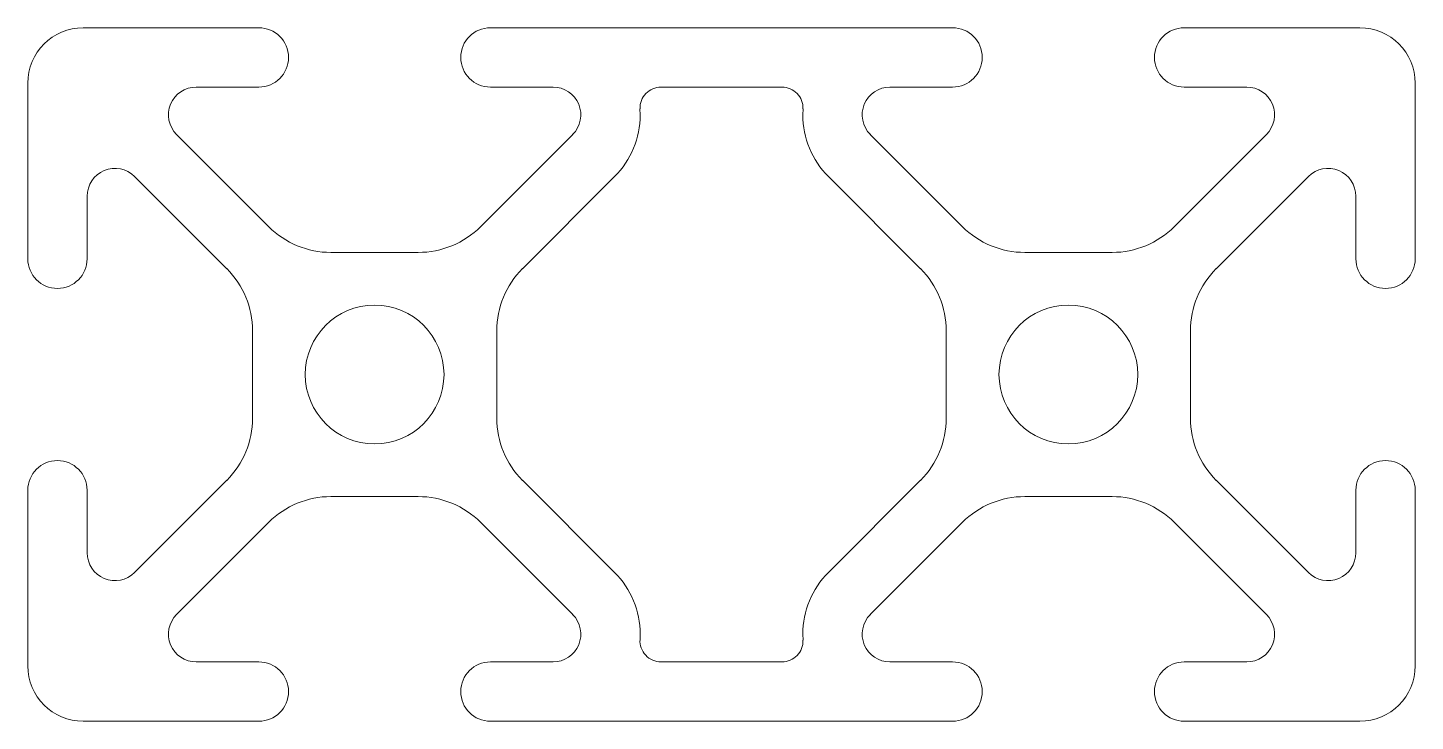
# Model space of a CAD drawing. Header units: millimetres. Extents: x -25 to 25, y -12.5 to 12.5.
import ezdxf

# ---------------------------------------------------------------- set-up
doc = ezdxf.new("R2010")
doc.units = ezdxf.units.MM

msp = doc.modelspace()

# ---------------------------------------------------------------- linework, layer by layer
at = {"color": 7, "linetype": 'Continuous', "lineweight": 15}
for p, q in [((-16.673, 12.5), (-23, 12.5)), ((8.327, 12.5), (-8.327, 12.5)), ((16.673, 12.5), (23, 12.5)), ((-25, 10.5), (-25, 4.173)), ((-18.928, 10.36), (-16.673, 10.36)), ((-8.327, 10.36), (-6.072, 10.36)), ((-2.177, 10.36), (2.177, 10.36)), ((8.327, 10.36), (6.072, 10.36)), ((18.928, 10.36), (16.673, 10.36)), ((25, 10.5), (25, 4.173)), ((-2.937, 9.576), (-2.93, 9.358)), ((2.937, 9.576), (2.93, 9.358)), ((-16.315, 5.328), (-19.637, 8.65)), ((-5.363, 8.65), (-8.685, 5.328)), ((5.363, 8.65), (8.685, 5.328)), ((16.315, 5.328), (19.637, 8.65)), ((-21.15, 7.137), (-17.828, 3.815)), ((-7.172, 3.815), (-3.85, 7.137)), ((7.172, 3.815), (3.85, 7.137)), ((21.15, 7.137), (17.828, 3.815)), ((-22.86, 4.173), (-22.86, 6.428)), ((22.86, 4.173), (22.86, 6.428)), ((-10.926, 4.4), (-14.074, 4.4)), ((10.926, 4.4), (14.074, 4.4)), ((-16.9, 1.574), (-16.9, -1.574)), ((-8.1, -1.574), (-8.1, 1.574)), ((8.1, -1.574), (8.1, 1.574)), ((16.9, 1.574), (16.9, -1.574)), ((-17.828, -3.815), (-21.15, -7.137)), ((-3.85, -7.137), (-7.172, -3.815)), ((3.85, -7.137), (7.172, -3.815)), ((17.828, -3.815), (21.15, -7.137)), ((-25, -4.173), (-25, -10.5)), ((-22.86, -6.428), (-22.86, -4.173)), ((-14.074, -4.4), (-10.926, -4.4)), ((14.074, -4.4), (10.926, -4.4)), ((22.86, -6.428), (22.86, -4.173)), ((25, -4.173), (25, -10.5)), ((-19.637, -8.65), (-16.315, -5.328)), ((-8.685, -5.328), (-5.363, -8.65)), ((8.685, -5.328), (5.363, -8.65)), ((19.637, -8.65), (16.315, -5.328)), ((-2.93, -9.358), (-2.936, -9.553)), ((2.93, -9.358), (2.937, -9.576)), ((-16.673, -10.36), (-18.928, -10.36)), ((-6.072, -10.36), (-8.327, -10.36)), ((2.177, -10.36), (-2.178, -10.36)), ((6.072, -10.36), (8.327, -10.36)), ((16.673, -10.36), (18.928, -10.36)), ((-23, -12.5), (-16.673, -12.5)), ((-8.327, -12.5), (8.327, -12.5)), ((23, -12.5), (16.673, -12.5))]:
    msp.add_line(p, q, dxfattribs=at)
for centre in [(-12.5, 0), (12.5, 0)]:
    msp.add_circle(centre, 2.5, dxfattribs=at)
for centre, radius, start, end in [((-16.673, 11.43), 1.07, 270, 90), ((8.327, 11.43), 1.07, 270, 90), ((-23, 10.5), 2, 90, 180), ((-8.327, 11.43), 1.07, 90, 270), ((16.673, 11.43), 1.07, 90, 270), ((23, 10.5), 2, 0, 90), ((-18.928, 9.358), 1.002, 90, 225), ((-6.072, 9.358), 1.002, 315, 90), ((-2.177, 9.6), 0.76, 90, 181.7766), ((2.177, 9.6), 0.76, 358.2234, 90), ((6.072, 9.358), 1.002, 90, 225), ((18.928, 9.358), 1.002, 315, 90), ((-6.072, 9.358), 3.142, 315, 0), ((6.072, 9.358), 3.142, 180, 225), ((-21.858, 6.428), 1.002, 45, 180), ((21.858, 6.428), 1.002, 0, 135), ((-14.074, 7.57), 3.17, 225, 270), ((-10.926, 7.57), 3.17, 270, 315), ((10.926, 7.57), 3.17, 225, 270), ((14.074, 7.57), 3.17, 270, 315), ((-23.93, 4.173), 1.07, 180, 0), ((23.93, 4.173), 1.07, 180, 0), ((-20.07, 1.574), 3.17, 0, 45), ((-4.93, 1.574), 3.17, 135, 180), ((4.93, 1.574), 3.17, 0, 45), ((20.07, 1.574), 3.17, 135, 180), ((-20.07, -1.574), 3.17, 315, 0), ((-4.93, -1.574), 3.17, 180, 225), ((4.93, -1.574), 3.17, 315, 0), ((20.07, -1.574), 3.17, 180, 225), ((-23.93, -4.173), 1.07, 0, 180), ((23.93, -4.173), 1.07, 0, 180), ((-14.074, -7.57), 3.17, 90, 135), ((-10.926, -7.57), 3.17, 45, 90), ((10.926, -7.57), 3.17, 90, 135), ((14.074, -7.57), 3.17, 45, 90), ((-21.858, -6.428), 1.002, 180, 315), ((21.858, -6.428), 1.002, 225, 0), ((-6.072, -9.358), 3.142, 0, 45), ((6.072, -9.358), 3.142, 135, 180), ((-18.928, -9.358), 1.002, 135, 270), ((-6.072, -9.358), 1.002, 270, 45), ((6.072, -9.358), 1.002, 135, 270), ((18.928, -9.358), 1.002, 270, 45), ((-2.178, -9.6), 0.76, 176.4467, 270), ((2.177, -9.6), 0.76, 270, 1.7766), ((-23, -10.5), 2, 180, 270), ((-16.673, -11.43), 1.07, 270, 90), ((-8.327, -11.43), 1.07, 90, 270), ((8.327, -11.43), 1.07, 270, 90), ((16.673, -11.43), 1.07, 90, 270), ((23, -10.5), 2, 270, 0)]:
    msp.add_arc(centre, radius, start, end, dxfattribs=at)

doc.saveas('drawing.dxf')
